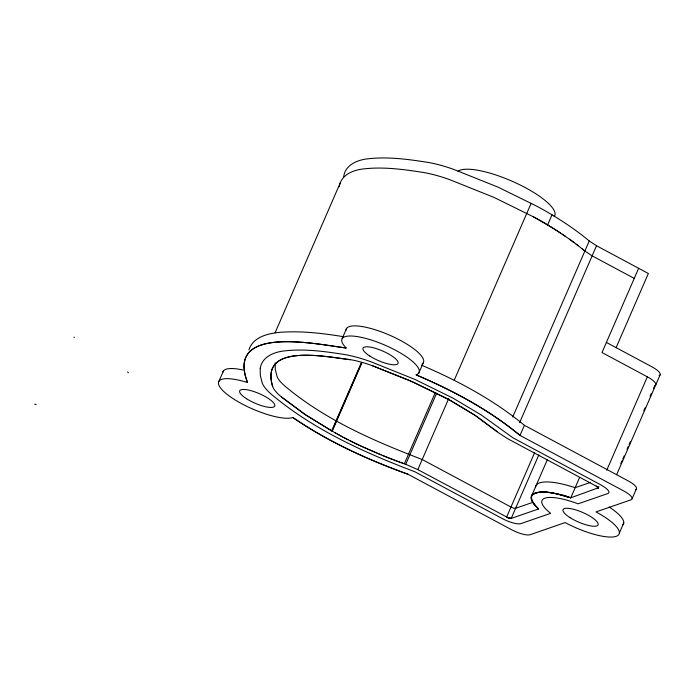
<?xml version="1.0" encoding="UTF-8"?>
<svg xmlns="http://www.w3.org/2000/svg" width="695" height="695" viewBox="0 0 695 695"><rect width="100%" height="100%" fill="white"/><g stroke="black" fill="none" stroke-linecap="round" stroke-linejoin="round"><path stroke-width="1.04" d="M275.194 362.912L275.281 369.375L277.088 376.49A49.675 13.613 23.5 0 0 285.845 386.863C325.868 420.258 374.066 440.995 422.213 459.517L510.973 507.046A3.823 1.051 23.5 0 0 515.612 508.297L532.7 502.381M339.351 186.694C340.654 175.044 353.242 169.928 363.494 168.928C383.51 166.591 403.699 169.389 423.472 172.49A61.143 16.75 23.5 0 1 449.926 179.727L493.997 197.406L532.848 216.536A116.282 31.857 23.5 0 1 538.521 219.655L540.371 220.706A125.917 34.498 23.5 0 1 547.608 224.937A133.883 36.679 23.5 0 1 554.68 229.289A139.791 38.294 23.5 0 1 558.919 232.017L565.469 236.422M343.747 176.582C345.05 164.932 357.638 159.815 367.89 158.816C387.906 156.479 408.095 159.277 427.868 162.378A61.143 16.75 23.5 0 1 454.322 169.623L498.393 187.294L537.244 206.424A121.486 33.282 23.5 0 1 552.004 214.825A137.445 37.652 23.5 0 1 565.791 223.547A150.789 41.309 23.5 0 1 578.309 232.356A157.261 43.081 23.5 0 1 589.247 240.983L596.536 245.743L648.357 273.5L616.118 347.639M547.365 459.63L531.884 495.248C529.425 500.678 535.176 505.456 538.555 508.949A53.498 14.656 23.5 0 1 570.751 497.811L598.326 487.803L596.249 486.135L507.489 438.606L497.985 432.386L475.119 415.332L449.569 400.016L413.29 382.137L371.981 365.57A49.675 13.613 23.5 0 0 350.488 359.689C329.074 357.465 259.018 341.784 272.692 386.602A49.675 13.613 23.5 0 0 281.449 396.975L305.939 415.115L332.592 431.369M248.906 349.959C252.911 336.919 268.07 333.418 280.015 332.314C301.204 330.716 322.463 333.27 343.356 336.675M218.456 382.363L223.442 370.93M275.081 332.792L340.376 182.62M342.122 338.726L346.518 328.613M361.391 362.616L331.715 430.865L304.349 414.038L281.449 396.975M331.967 431.004L361.643 362.755M361.887 362.894L332.21 431.143L334.929 432.698M418.842 372.972L423.238 362.86M435.244 392.701L404.334 463.791L402.101 462.983M400.607 462.444L405.75 464.295L436.66 393.196M454.252 380.174L531.189 203.235M579.543 477.587L570.751 497.811C560.292 492.911 514.091 483.946 538.555 508.949L511.216 518.409L508.575 518.027L417.817 469.62L448.727 398.53M560.578 233.112L559.753 232.564A137.445 37.652 23.5 0 0 547.608 224.937L552.004 214.825M512.728 416.974L589.247 240.983M519.599 422.682L596.536 245.743M421.5 365.17C458.109 380.808 493.624 399.868 524.404 425.314L520.008 435.426L623.658 490.931A15.281 4.187 23.5 0 1 631.008 499.809L595.98 511.92A42.03 11.52 23.5 0 1 616.196 536.332A42.03 11.52 23.5 0 1 565.157 522.588L530.12 534.707A15.281 4.187 23.5 0 1 511.563 529.703L407.913 474.199C367.62 459.708 328.283 441.733 292.847 417.521A42.03 11.52 23.5 0 1 227.699 394.838A42.03 11.52 23.5 0 1 247.55 382.537C224.867 323.844 318.293 344.598 346.18 347.987A42.03 11.52 23.5 0 1 379.027 342.739A42.03 11.52 23.5 0 1 416.149 374.866C453.088 390.599 488.976 409.737 520.008 435.426C488.959 409.755 453.097 390.599 416.149 374.866M538.851 454.851L511.216 518.409L506.577 517.158L534.629 452.636M638.635 268.296L602 352.547L647.349 376.829A15.281 4.187 23.5 0 1 655.15 385.508M598.091 488.35L598.134 487.499L596.249 486.135A3.823 1.051 23.5 0 1 598.091 488.35L598.925 486.43M606.735 470.237L647.349 376.829M620.783 463.704L622.042 460.82M622.876 458.891L624.136 456.007M627.064 449.265L628.323 446.372M629.157 444.444L630.417 441.56M643.813 410.745L645.073 407.861M650.094 396.298L651.354 393.413M653.448 388.601L654.699 385.708M616.63 474.711L660.137 374.796M632.163 498.602L636.559 488.498M619.367 533.03L623.763 522.918M531.884 495.248C543.351 487.647 558.65 495.04 570.751 497.811M590.524 482.382L575.147 487.699A53.498 14.656 23.5 0 0 535.619 486.787M350.488 359.689C329.074 357.473 259.018 341.784 272.692 386.602M346.18 347.987C318.267 344.581 224.971 323.974 247.55 382.537M34.75 404.134L36.166 404.638M407.913 474.199C367.629 459.699 328.292 441.725 292.847 417.521M371.981 365.57L408.764 380.148L443.497 396.81M399.112 461.897L401.354 462.714M397.618 461.341L399.86 462.175M387.106 457.31L398.365 461.619M395.368 460.507L396.862 461.063M393.865 459.934L394.621 460.22M393.118 459.647L389.365 458.196M388.609 457.901L385.603 456.711M382.606 455.494L386.359 457.006M384.856 456.407L360.54 445.851M380.347 454.565L381.103 454.878M379.609 454.261L377.376 453.322M376.629 453.01L374.405 452.063M373.658 451.741L371.443 450.786M369.957 450.134L370.704 450.456M405.75 464.295L417.817 469.62M368.489 449.483L369.227 449.804M367.03 448.831L367.759 449.152M366.308 448.501L364.137 447.519M363.416 447.189L359.107 445.182M353.52 442.498L359.819 445.521M358.394 444.843L355.588 443.497M354.893 443.167L349.437 440.465M352.843 442.159L345.597 438.493M348.091 439.779L344.642 437.998M74.391 337.414L73.913 337.162M443.975 397.062L449.022 399.721M343.678 437.494L345.12 438.25M344.155 437.746L338.083 434.471M342.722 436.981L341.297 436.225M634.24 278.408L592.131 255.856L584.217 250.556A157.261 43.081 23.5 0 0 582.271 248.958L580.264 247.342A157.261 43.081 23.5 0 0 576.077 244.093L573.914 242.468A155.758 42.673 23.5 0 0 571.681 240.817L567.841 238.072A150.858 41.326 23.5 0 0 562.22 234.206M606.396 342.435L651.745 366.725A15.281 4.187 23.5 0 1 659.095 375.595M524.404 425.314L628.054 480.818A15.281 4.187 23.5 0 1 635.404 489.697M449.569 400.016L450.125 400.311M340.359 435.713L340.828 435.965M450.673 400.615L475.119 415.332L497.151 431.682M339.421 435.2L339.89 435.461M338.952 434.948L337.292 434.028M337.683 434.253L334.538 432.481M335.711 433.141L336.502 433.584M569.396 239.176L570.161 239.723M127.559 372.034L128.401 372.729M511.216 518.409A3.823 1.051 23.5 0 1 506.577 517.158M222.852 372.259A42.03 11.52 23.5 0 1 242.972 370.001M346.101 330.047A42.03 11.52 23.5 0 1 390.807 335.694A42.03 11.52 23.5 0 1 422.16 363.963M609.202 507.02A42.03 11.52 23.5 0 1 622.798 524.933M532.848 216.536A121.486 33.282 23.5 0 1 547.608 224.937M570.925 240.27A150.858 41.326 23.5 0 1 573.914 242.468M576.077 244.093A156.349 42.829 23.5 0 1 578.197 245.726M582.271 248.958A157.652 43.194 23.5 0 1 584.217 250.556M458.005 171.344A53.498 14.656 23.5 0 1 516.932 183.428A53.498 14.656 23.5 0 1 554.158 216.701M260.217 368.689L260.312 375.456L262.197 382.884A61.143 16.75 23.5 0 0 272.979 395.655C314.783 430.274 364.614 452.697 414.924 471.783L502.372 518.609A15.281 4.187 23.5 0 0 520.937 523.613L550.64 513.336A42.03 11.52 23.5 0 1 544.941 498.176A42.03 11.52 23.5 0 1 578.101 503.832L607.804 493.554A15.281 4.187 23.5 0 0 600.454 484.684L513.006 437.85L481.444 415.106L452.966 398.122L414.863 379.401L370.8 361.721A61.143 16.75 23.5 0 0 344.338 354.485C324.565 351.383 304.384 348.586 284.359 350.923C274.108 351.913 261.529 357.039 260.217 368.689M569.935 517.567A19.104 5.239 23.5 0 0 598.082 524.89A19.104 5.239 23.5 0 0 573.679 509.305A19.104 5.239 23.5 0 0 569.935 517.567M246.586 398.756A19.104 5.239 23.5 0 0 274.725 406.08A19.104 5.239 23.5 0 0 250.33 390.494A19.104 5.239 23.5 0 0 246.586 398.756M369.896 356.101A19.104 5.239 23.5 0 0 398.035 363.424A19.104 5.239 23.5 0 0 373.632 347.839A19.104 5.239 23.5 0 0 369.896 356.101"/></g></svg>
